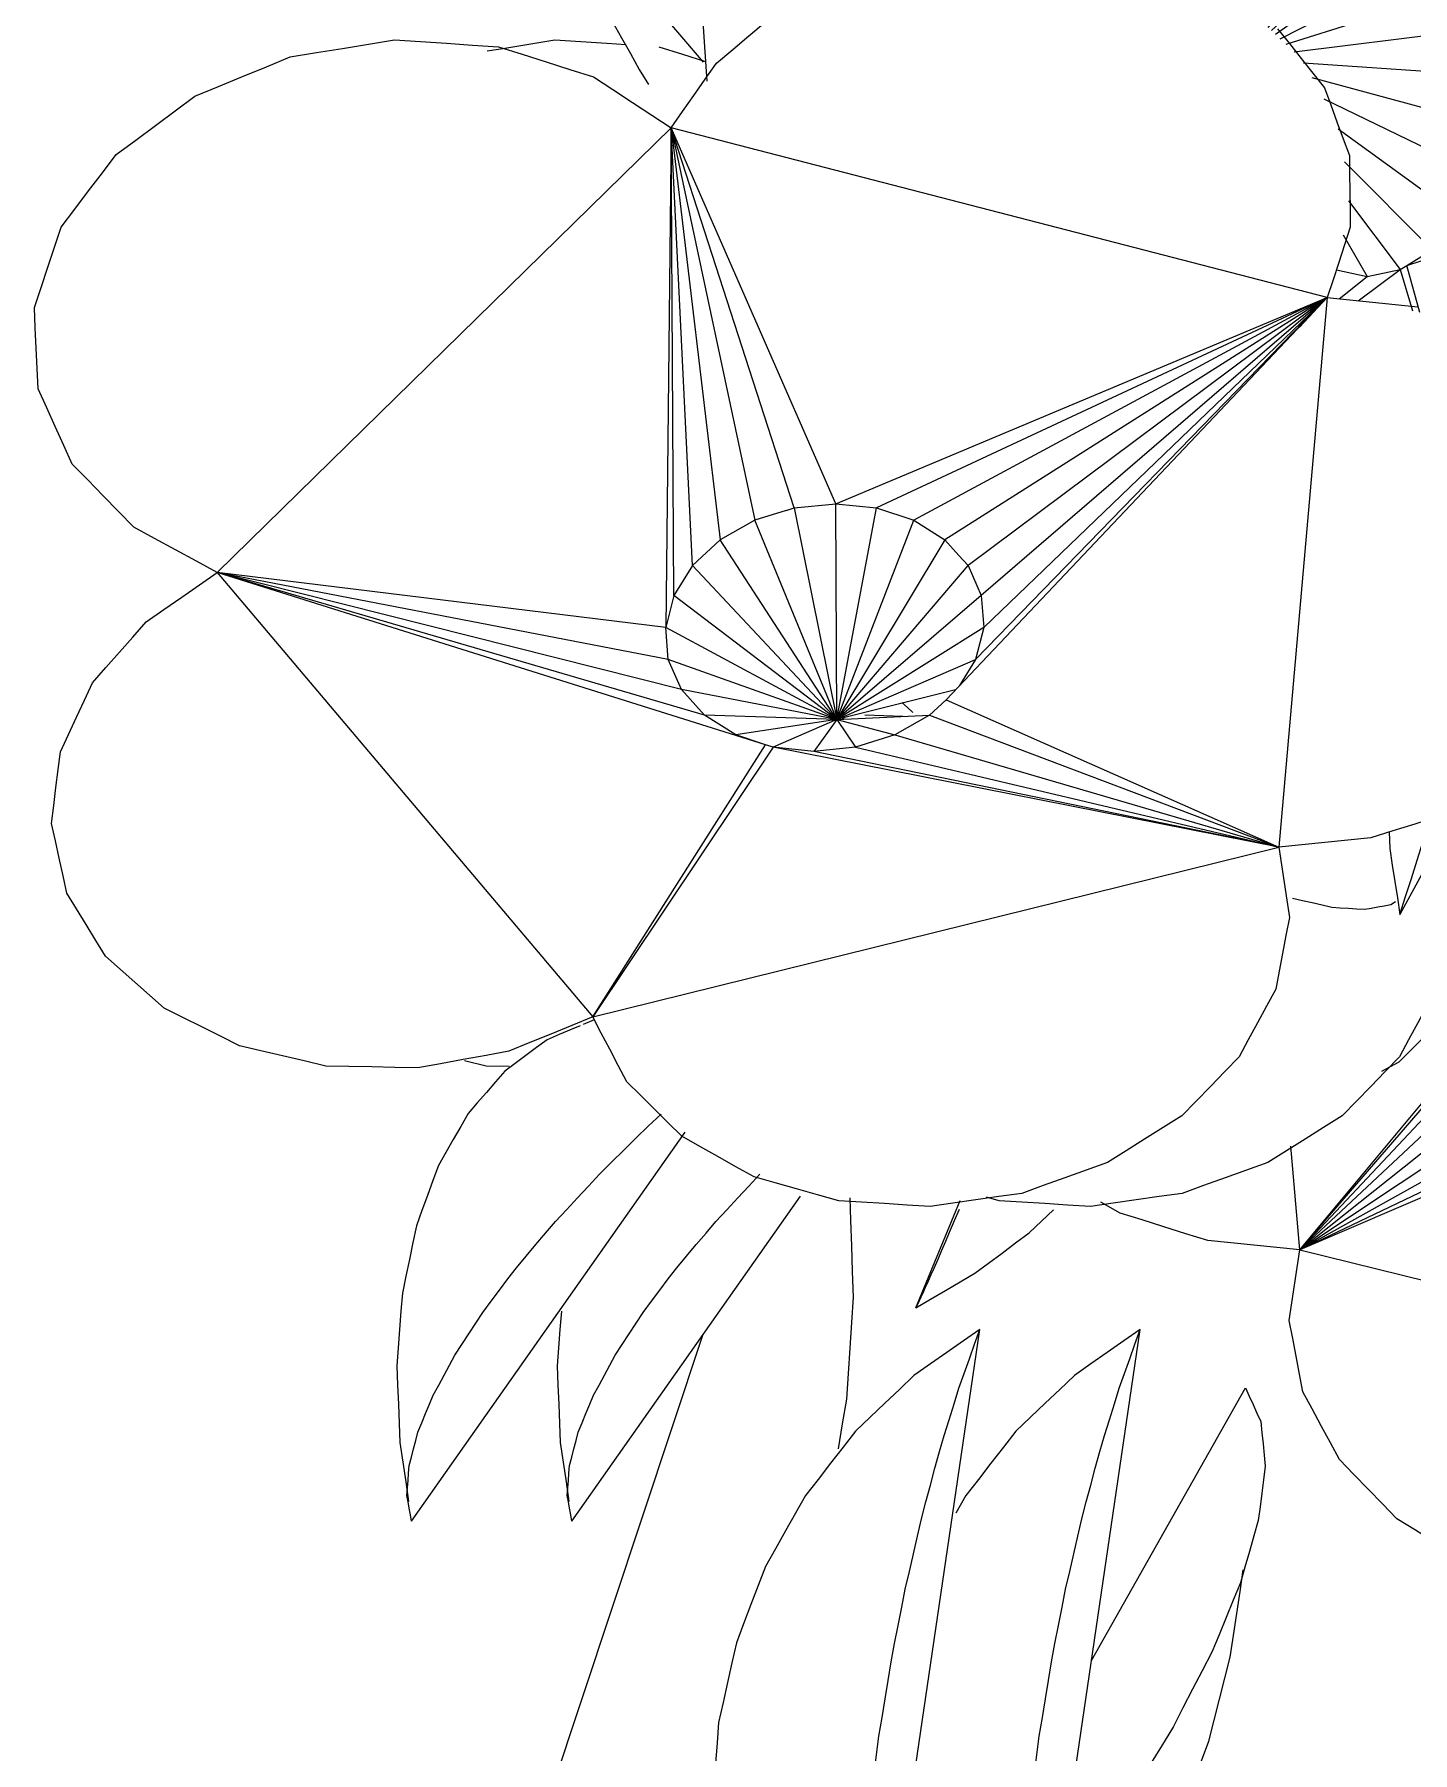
# Model space of a CAD drawing. Header units: metres. Extents: x 10.2 to 20.8, y -0.2 to 6.6.
# Drawn here: x 14.3929 to 14.4653, y 1.5007 to 1.591 of the extents above; entities that cross this region are included whole.
import ezdxf

# ---------------------------------------------------------------- set-up
doc = ezdxf.new("R2010")
doc.units = ezdxf.units.M
doc.layers.add('Importações nas famílias', color=250, linetype='Continuous', lineweight=5)
doc.layers.add('Vegetação', color=7, linetype='Continuous', lineweight=5)

# ---------------------------------------------------------------- blocks, each defined once
blk = doc.blocks.new('Planta_pergolado_12200 - plantas pergolado_skp_Component_12-V2729-Corte 3')
at = {"layer": 'Importações nas famílias'}
blk.add_line((14.85772, 0.529997), (14.864207, 0.574067), dxfattribs=at)
at = {"layer": 'Importações nas famílias', "flags": 128}
for points in [[(14.864207, 0.574067), (14.863343, 0.573461), (14.862478, 0.572856), (14.861614, 0.57225), (14.86075, 0.571645)], [(14.863111, 0.570979), (14.863385, 0.571751), (14.863659, 0.572523), (14.863933, 0.573295), (14.864207, 0.574067)], [(14.86075, 0.571645), (14.859981, 0.570912), (14.859213, 0.570179), (14.858444, 0.569446), (14.857676, 0.568713)], [(14.862086, 0.56765), (14.862342, 0.568482), (14.862598, 0.569314), (14.862854, 0.570147), (14.863111, 0.570979)], [(14.857676, 0.568713), (14.857021, 0.56787), (14.856366, 0.567027), (14.855712, 0.566184), (14.855057, 0.565341)], [(14.861143, 0.564117), (14.861379, 0.565), (14.861614, 0.565883), (14.86185, 0.566767), (14.862086, 0.56765)], [(14.855057, 0.565341), (14.854531, 0.564407), (14.854006, 0.563474), (14.85348, 0.56254), (14.852955, 0.561606)], [(14.860294, 0.560419), (14.860506, 0.561343), (14.860719, 0.562268), (14.860931, 0.563192), (14.861143, 0.564117)], [(14.852955, 0.561606), (14.85257, 0.560604), (14.852186, 0.559602), (14.851802, 0.5586), (14.851418, 0.557598)], [(14.859547, 0.556597), (14.859734, 0.557552), (14.85992, 0.558508), (14.860107, 0.559463), (14.860294, 0.560419)], [(14.851418, 0.557598), (14.851184, 0.55655), (14.850951, 0.555503), (14.850717, 0.554456), (14.850483, 0.553409)], [(14.858911, 0.552694), (14.85907, 0.55367), (14.859229, 0.554645), (14.859388, 0.555621), (14.859547, 0.556597)], [(14.850483, 0.553409), (14.850406, 0.552341), (14.850328, 0.551273), (14.85025, 0.550205), (14.850173, 0.549138)], [(14.858392, 0.548753), (14.858522, 0.549738), (14.858651, 0.550723), (14.858781, 0.551709), (14.858911, 0.552694)], [(14.850173, 0.549138), (14.850253, 0.548075), (14.850333, 0.547011), (14.850413, 0.545948), (14.850493, 0.544885)], [(14.857997, 0.544817), (14.858096, 0.545801), (14.858195, 0.546785), (14.858293, 0.547769), (14.858392, 0.548753)], [(14.850493, 0.544885), (14.850729, 0.543851), (14.850965, 0.542818), (14.851201, 0.541784), (14.851437, 0.54075)], [(14.85773, 0.540931), (14.857797, 0.541903), (14.857864, 0.542874), (14.857931, 0.543846), (14.857997, 0.544817)], [(14.857595, 0.537138), (14.857629, 0.538087), (14.857663, 0.539035), (14.857696, 0.539983), (14.85773, 0.540931)], [(14.851437, 0.54075), (14.851824, 0.53977), (14.85221, 0.53879), (14.852596, 0.537811), (14.852983, 0.536831)], [(14.852983, 0.536831), (14.853511, 0.535928), (14.854038, 0.535024), (14.854566, 0.534121), (14.855094, 0.533218)], [(14.857591, 0.53348), (14.857592, 0.534395), (14.857593, 0.535309), (14.857594, 0.536224), (14.857595, 0.537138)], [(14.855094, 0.533218), (14.85575, 0.532413), (14.856407, 0.531608), (14.857063, 0.530802), (14.85772, 0.529997)], [(14.85772, 0.529997), (14.857688, 0.530868), (14.857656, 0.531739), (14.857623, 0.532609), (14.857591, 0.53348)]]:
    blk.add_lwpolyline(points, dxfattribs=at)
blk = doc.blocks.new('Planta_pergolado_12200 - plantas pergolado_skp_Component_12-V2719-Corte 3')
at = {"layer": 'Importações nas famílias', "flags": 128}
blk.add_lwpolyline([(14.757602, 0.77096), (14.757886, 0.770698), (14.758171, 0.770435)], dxfattribs=at)
blk = doc.blocks.new('Planta_pergolado_12200 - plantas pergolado_skp_Component_12-V3266-Corte 3')
at = {"layer": 'Importações nas famílias'}
for p, q in [((14.483853, 1.580177), (14.477098, 1.567727)), ((14.483853, 1.580177), (14.483824, 1.580161)), ((14.474397, 1.573819), (14.473749, 1.573154)), ((14.475618, 1.570263), (14.476008, 1.570947)), ((14.467742, 1.550485), (14.464612, 1.544717)), ((14.465823, 1.548511), (14.466175, 1.549494)), ((14.464053, 1.549054), (14.464082, 1.548181))]:
    blk.add_line(p, q, dxfattribs=at)
at = {"layer": 'Importações nas famílias', "flags": 128}
for points in [[(14.4826, 1.579431), (14.482913, 1.579618), (14.483227, 1.579804), (14.48354, 1.57999), (14.483853, 1.580177)], [(14.483003, 1.579721), (14.482153, 1.579265), (14.481303, 1.578809), (14.480454, 1.578354)], [(14.481153, 1.578098), (14.481515, 1.578431), (14.481876, 1.578765), (14.482238, 1.579098), (14.4826, 1.579431)], [(14.480454, 1.578354), (14.479663, 1.577822), (14.478872, 1.57729), (14.478081, 1.576758), (14.47729, 1.576227)], [(14.479546, 1.576208), (14.479948, 1.57668), (14.48035, 1.577153), (14.480751, 1.577625), (14.481153, 1.578098)], [(14.47729, 1.576227), (14.476566, 1.575625), (14.475843, 1.575023), (14.47512, 1.574421), (14.474397, 1.573819)], [(14.477818, 1.573805), (14.47825, 1.574406), (14.478682, 1.575007), (14.479114, 1.575607), (14.479546, 1.576208)], [(14.476008, 1.570947), (14.47646, 1.571662), (14.476913, 1.572376), (14.477365, 1.573091), (14.477818, 1.573805)], [(14.464612, 1.544717), (14.464915, 1.545665), (14.465218, 1.546614), (14.46552, 1.547563), (14.465823, 1.548511)], [(14.464082, 1.548181), (14.464214, 1.547315), (14.464347, 1.546449), (14.46448, 1.545583), (14.464612, 1.544717)]]:
    blk.add_lwpolyline(points, dxfattribs=at)
blk = doc.blocks.new('Planta_pergolado_12200 - plantas pergolado_skp_Component_12-V3267-Corte 3')
at = {"layer": 'Importações nas famílias'}
for p, q in [((14.422292, 1.539181), (14.4217, 1.538931)), ((14.425117, 1.533588), (14.425807, 1.534218)), ((14.412688, 1.512843), (14.427071, 1.533278))]:
    blk.add_line(p, q, dxfattribs=at)
at = {"layer": 'Importações nas famílias', "flags": 128}
for points in [[(14.421544, 1.538865), (14.421074, 1.538666), (14.420448, 1.538402), (14.419823, 1.538137)], [(14.419823, 1.538137), (14.419263, 1.537723), (14.418703, 1.537308), (14.418143, 1.536894), (14.417584, 1.53648)], [(14.417584, 1.53648), (14.417103, 1.535925), (14.416623, 1.535371), (14.416143, 1.534816), (14.415662, 1.534262)], [(14.415662, 1.534262), (14.415273, 1.53358), (14.414883, 1.532899), (14.414493, 1.532217), (14.414104, 1.531535)], [(14.422565, 1.53107), (14.423203, 1.5317), (14.423841, 1.532329), (14.424479, 1.532958), (14.425117, 1.533588)], [(14.414104, 1.531535), (14.413814, 1.530743), (14.413524, 1.52995), (14.413234, 1.529157), (14.412944, 1.528365)], [(14.42025, 1.528582), (14.420829, 1.529204), (14.421408, 1.529826), (14.421986, 1.530448), (14.422565, 1.53107)], [(14.418198, 1.526151), (14.418711, 1.526759), (14.419224, 1.527367), (14.419737, 1.527974), (14.42025, 1.528582)], [(14.412944, 1.528365), (14.41276, 1.527479), (14.412577, 1.526594), (14.412394, 1.525709), (14.41221, 1.524824)], [(14.416432, 1.523804), (14.416874, 1.524391), (14.417315, 1.524977), (14.417757, 1.525564), (14.418198, 1.526151)], [(14.41221, 1.524824), (14.412138, 1.523867), (14.412065, 1.52291), (14.411993, 1.521953), (14.41192, 1.520996)], [(14.414971, 1.521567), (14.415337, 1.522126), (14.415702, 1.522685), (14.416067, 1.523244), (14.416432, 1.523804)], [(14.413832, 1.519464), (14.414117, 1.51999), (14.414402, 1.520515), (14.414687, 1.521041), (14.414971, 1.521567)], [(14.41192, 1.520996), (14.41196, 1.51999), (14.412001, 1.518984), (14.412041, 1.517977), (14.412081, 1.516971)], [(14.413027, 1.51752), (14.413228, 1.518006), (14.41343, 1.518492), (14.413631, 1.518978), (14.413832, 1.519464)], [(14.412081, 1.516971), (14.412232, 1.515939), (14.412384, 1.514907), (14.412536, 1.513875)], [(14.412565, 1.515756), (14.412681, 1.516197), (14.412796, 1.516638), (14.412912, 1.517079), (14.413027, 1.51752)], [(14.412452, 1.514191), (14.41248, 1.514582), (14.412508, 1.514974), (14.412537, 1.515365), (14.412565, 1.515756)], [(14.412688, 1.512843), (14.412629, 1.51318), (14.41257, 1.513517), (14.412511, 1.513854), (14.412452, 1.514191)]]:
    blk.add_lwpolyline(points, dxfattribs=at)
blk = doc.blocks.new('Planta_pergolado_12200 - plantas pergolado_skp_Component_17-V3268-Corte 3')
at = {"layer": 'Importações nas famílias'}
for p, q in [((14.402486, 1.562692), (14.426334, 1.586052)), ((14.426334, 1.586052), (14.426043, 1.559791)), ((14.42745, 1.563046), (14.426334, 1.586052)), ((14.426334, 1.586052), (14.428897, 1.564394)), ((14.426334, 1.586052), (14.430719, 1.565429)), ((14.426476, 1.561476), (14.426334, 1.586052)), ((14.4608, 1.577129), (14.426334, 1.586052)), ((14.434975, 1.566301), (14.426334, 1.586052)), ((14.432792, 1.566079), (14.426334, 1.586052)), ((14.434975, 1.566301), (14.4608, 1.577129)), ((14.4608, 1.577129), (14.437118, 1.566079)), ((14.4608, 1.577129), (14.439077, 1.565429)), ((14.4608, 1.577129), (14.440716, 1.564394)), ((14.4608, 1.577129), (14.440771, 1.555995)), ((14.4608, 1.577129), (14.441925, 1.563046)), ((14.4608, 1.577129), (14.442324, 1.558106)), ((14.4608, 1.577129), (14.442622, 1.561476)), ((14.4608, 1.577129), (14.442758, 1.559791)), ((14.4608, 1.577129), (14.458252, 1.548255)), ((14.4608, 1.577129), (14.459331, 1.575574)), ((14.432375, 1.565949), (14.430719, 1.565429)), ((14.432375, 1.565949), (14.432792, 1.566079)), ((14.432792, 1.566079), (14.434975, 1.566301)), ((14.432792, 1.566079), (14.43504, 1.554956)), ((14.43504, 1.554956), (14.434975, 1.566301)), ((14.434975, 1.566301), (14.437118, 1.566079)), ((14.43504, 1.554956), (14.437118, 1.566079)), ((14.437118, 1.566079), (14.439077, 1.565429)), ((14.430719, 1.565429), (14.428897, 1.564394)), ((14.43504, 1.554956), (14.430719, 1.565429)), ((14.43504, 1.554956), (14.439077, 1.565429)), ((14.439077, 1.565429), (14.440716, 1.564394)), ((14.428897, 1.564394), (14.42745, 1.563046)), ((14.43504, 1.554956), (14.428897, 1.564394)), ((14.440716, 1.564394), (14.43504, 1.554956)), ((14.440716, 1.564394), (14.441441, 1.563586)), ((14.42745, 1.563046), (14.426476, 1.561476)), ((14.43504, 1.554956), (14.42745, 1.563046)), ((14.43504, 1.554956), (14.441925, 1.563046)), ((14.441441, 1.563586), (14.441925, 1.563046)), ((14.441925, 1.563046), (14.442622, 1.561476)), ((14.426043, 1.559791), (14.402486, 1.562692)), ((14.402486, 1.562692), (14.422212, 1.539332)), ((14.426179, 1.558106), (14.402486, 1.562692)), ((14.426875, 1.556536), (14.402486, 1.562692)), ((14.428085, 1.555187), (14.402486, 1.562692)), ((14.431289, 1.553633), (14.402486, 1.562692)), ((14.426476, 1.561476), (14.426043, 1.559791)), ((14.43504, 1.554956), (14.426476, 1.561476)), ((14.442622, 1.561476), (14.43504, 1.554956)), ((14.442622, 1.561476), (14.442758, 1.559791)), ((14.43504, 1.554956), (14.426043, 1.559791)), ((14.426179, 1.558106), (14.426043, 1.559791)), ((14.442758, 1.559791), (14.43504, 1.554956)), ((14.442758, 1.559791), (14.442324, 1.558106)), ((14.43504, 1.554956), (14.426179, 1.558106)), ((14.426875, 1.556536), (14.426179, 1.558106)), ((14.43504, 1.554956), (14.442324, 1.558106)), ((14.442324, 1.558106), (14.441479, 1.556742)), ((14.43504, 1.554956), (14.426875, 1.556536)), ((14.428085, 1.555187), (14.426875, 1.556536)), ((14.441262, 1.556513), (14.43504, 1.554956)), ((14.440771, 1.555995), (14.439904, 1.555187)), ((14.440771, 1.555995), (14.458252, 1.548255)), ((14.43504, 1.554956), (14.428085, 1.555187)), ((14.429724, 1.554153), (14.428085, 1.555187)), ((14.43504, 1.554956), (14.429724, 1.554153)), ((14.43504, 1.554956), (14.431682, 1.553502)), ((14.43504, 1.554956), (14.433826, 1.55328)), ((14.43504, 1.554956), (14.439904, 1.555187)), ((14.43504, 1.554956), (14.436009, 1.553502)), ((14.43504, 1.554956), (14.438082, 1.554153)), ((14.439904, 1.555187), (14.438082, 1.554153)), ((14.439904, 1.555187), (14.458252, 1.548255)), ((14.431289, 1.553633), (14.429724, 1.554153)), ((14.438082, 1.554153), (14.436009, 1.553502)), ((14.438082, 1.554153), (14.458252, 1.548255)), ((14.422212, 1.539332), (14.431289, 1.553633)), ((14.431682, 1.553502), (14.422212, 1.539332)), ((14.431682, 1.553502), (14.431289, 1.553633)), ((14.433826, 1.55328), (14.431682, 1.553502)), ((14.458252, 1.548255), (14.431682, 1.553502)), ((14.436009, 1.553502), (14.433826, 1.55328)), ((14.458252, 1.548255), (14.433826, 1.55328)), ((14.436009, 1.553502), (14.458252, 1.548255)), ((14.422212, 1.539332), (14.458252, 1.548255))]:
    blk.add_line(p, q, dxfattribs=at)
at = {"layer": 'Importações nas famílias', "flags": 128}
for points in [[(14.428717, 1.589453), (14.429566, 1.59017), (14.430415, 1.590886), (14.431264, 1.591603), (14.432112, 1.592319)], [(14.458192, 1.591251), (14.458809, 1.590474), (14.459425, 1.589698), (14.460042, 1.588921), (14.460659, 1.588145)], [(14.406322, 1.589779), (14.407691, 1.590002), (14.40906, 1.590225), (14.410428, 1.590448), (14.411797, 1.590671)], [(14.411797, 1.590671), (14.413163, 1.59058), (14.41453, 1.59049), (14.415896, 1.590399), (14.417262, 1.590309)], [(14.417262, 1.590309), (14.418509, 1.589913), (14.419756, 1.589516), (14.421003, 1.58912), (14.42225, 1.588724)], [(14.401305, 1.58771), (14.402559, 1.588227), (14.403814, 1.588744), (14.405068, 1.589262), (14.406322, 1.589779)], [(14.426334, 1.586052), (14.42693, 1.586902), (14.427526, 1.587753), (14.428122, 1.588603), (14.428717, 1.589453)], [(14.42225, 1.588724), (14.423271, 1.588056), (14.424292, 1.587388), (14.425313, 1.58672), (14.426334, 1.586052)], [(14.460659, 1.588145), (14.460984, 1.587257), (14.461309, 1.586368), (14.461635, 1.58548), (14.46196, 1.584592)], [(14.397174, 1.58464), (14.398207, 1.585407), (14.399239, 1.586175), (14.400272, 1.586942), (14.401305, 1.58771)], [(14.394283, 1.580831), (14.395006, 1.581783), (14.395728, 1.582735), (14.396451, 1.583687), (14.397174, 1.58464)], [(14.46196, 1.584592), (14.461972, 1.583653), (14.461984, 1.582713), (14.461996, 1.581774), (14.462008, 1.580835)], [(14.392878, 1.57661), (14.393229, 1.577665), (14.39358, 1.578721), (14.393931, 1.579776), (14.394283, 1.580831)], [(14.462008, 1.580835), (14.461706, 1.579908), (14.461404, 1.578982), (14.461102, 1.578056), (14.4608, 1.577129)], [(14.39308, 1.572336), (14.393029, 1.573405), (14.392979, 1.574473), (14.392928, 1.575542), (14.392878, 1.57661)], [(14.4608, 1.577129), (14.461988, 1.577006), (14.463176, 1.576883), (14.464365, 1.57676), (14.465553, 1.576637)], [(14.394871, 1.568376), (14.394423, 1.569366), (14.393975, 1.570356), (14.393527, 1.571346), (14.39308, 1.572336)], [(14.398098, 1.565067), (14.397291, 1.565894), (14.396484, 1.566721), (14.395678, 1.567549), (14.394871, 1.568376)], [(14.402486, 1.562692), (14.401389, 1.563286), (14.400292, 1.563879), (14.399195, 1.564473), (14.398098, 1.565067)], [(14.398748, 1.560098), (14.399682, 1.560746), (14.400617, 1.561395), (14.401551, 1.562043), (14.402486, 1.562692)], [(14.395936, 1.556884), (14.396639, 1.557687), (14.397342, 1.558491), (14.398045, 1.559294), (14.398748, 1.560098)], [(14.394243, 1.55327), (14.394666, 1.554174), (14.39509, 1.555077), (14.395513, 1.555981), (14.395936, 1.556884)], [(14.393784, 1.549503), (14.393899, 1.550445), (14.394014, 1.551387), (14.394128, 1.552328), (14.394243, 1.55327)], [(14.467689, 1.550189), (14.46654, 1.549828), (14.465391, 1.549468), (14.464242, 1.549107), (14.463092, 1.548747)], [(14.39459, 1.545838), (14.394389, 1.546754), (14.394187, 1.54767), (14.393986, 1.548587), (14.393784, 1.549503)], [(14.463092, 1.548747), (14.461882, 1.548624), (14.460672, 1.548501), (14.459462, 1.548378), (14.458252, 1.548255)], [(14.458252, 1.548255), (14.458391, 1.547328), (14.458529, 1.546402), (14.458668, 1.545475), (14.458807, 1.544549)], [(14.396607, 1.542526), (14.396103, 1.543354), (14.395598, 1.544182), (14.395094, 1.54501), (14.39459, 1.545838)], [(14.458807, 1.544549), (14.458629, 1.54361), (14.458451, 1.54267), (14.458273, 1.541731), (14.458096, 1.540792)], [(14.399696, 1.539792), (14.398924, 1.540476), (14.398151, 1.541159), (14.397379, 1.541842), (14.396607, 1.542526)], [(14.458096, 1.540792), (14.457614, 1.539903), (14.457131, 1.539015), (14.456649, 1.538127), (14.456167, 1.537239)], [(14.403647, 1.537823), (14.402659, 1.538315), (14.401672, 1.538807), (14.400684, 1.5393), (14.399696, 1.539792)], [(14.422212, 1.539332), (14.42111, 1.538882), (14.420007, 1.538433), (14.418904, 1.537983), (14.417802, 1.537534)], [(14.423995, 1.53593), (14.423549, 1.536781), (14.423104, 1.537631), (14.422658, 1.538481), (14.422212, 1.539332)], [(14.408192, 1.536752), (14.407056, 1.53702), (14.40592, 1.537288), (14.404783, 1.537555), (14.403647, 1.537823)], [(14.41302, 1.536654), (14.411813, 1.536678), (14.410606, 1.536703), (14.409399, 1.536728), (14.408192, 1.536752)], [(14.417802, 1.537534), (14.416606, 1.537314), (14.415411, 1.537094), (14.414215, 1.536874), (14.41302, 1.536654)], [(14.456167, 1.537239), (14.455414, 1.536462), (14.45466, 1.535686), (14.453906, 1.534909), (14.453153, 1.534133)], [(14.426884, 1.533064), (14.426162, 1.533781), (14.42544, 1.534497), (14.424717, 1.535214), (14.423995, 1.53593)], [(14.453153, 1.534133), (14.452179, 1.533521), (14.451205, 1.532909), (14.450232, 1.532297), (14.449258, 1.531685)], [(14.430683, 1.53093), (14.429734, 1.531463), (14.428784, 1.531997), (14.427834, 1.532531), (14.426884, 1.533064)], [(14.449258, 1.531685), (14.44813, 1.53128), (14.447003, 1.530874), (14.445875, 1.530468), (14.444748, 1.530063)], [(14.435133, 1.529672), (14.43402, 1.529986), (14.432908, 1.530301), (14.431796, 1.530615), (14.430683, 1.53093)], [(14.43993, 1.529376), (14.438731, 1.52945), (14.437531, 1.529524), (14.436332, 1.529598), (14.435133, 1.529672)], [(14.444748, 1.530063), (14.443543, 1.529891), (14.442339, 1.529719), (14.441135, 1.529548), (14.43993, 1.529376)]]:
    blk.add_lwpolyline(points, dxfattribs=at)
blk = doc.blocks.new('Planta_pergolado_12200 - plantas pergolado_skp_Component_16-V3269-Corte 3')
for name, p in [('Planta_pergolado_12200 - plantas pergolado_skp_Component_17-V3268-Corte 3', (0, 0)), ('Planta_pergolado_12200 - plantas pergolado_skp_Component_12-V3266-Corte 3', (0, 0)), ('Planta_pergolado_12200 - plantas pergolado_skp_Component_12-V2719-Corte 3', (-0.319145, 0.7849)), ('Planta_pergolado_12200 - plantas pergolado_skp_Component_12-V3267-Corte 3', (0, 0)), ('Planta_pergolado_12200 - plantas pergolado_skp_Component_12-V2729-Corte 3', (-0.421663, 0.948851))]:
    blk.add_blockref(name, p)
blk = doc.blocks.new('Planta_pergolado_12200 - plantas pergolado_skp_Component_12-V2766-Corte 3')
at = {"layer": 'Importações nas famílias'}
for p, q in [((14.809882, 0.983436), (14.816369, 1.027506)), ((14.807219, 1.01878), (14.806693, 1.017846)), ((14.803363, 0.995223), (14.803599, 0.994189))]:
    blk.add_line(p, q, dxfattribs=at)
at = {"layer": 'Importações nas famílias', "flags": 128}
for points in [[(14.816369, 1.027506), (14.815504, 1.0269), (14.81464, 1.026295), (14.813776, 1.025689), (14.812912, 1.025084)], [(14.815272, 1.024418), (14.815546, 1.02519), (14.81582, 1.025962), (14.816095, 1.026734), (14.816369, 1.027506)], [(14.812912, 1.025084), (14.812143, 1.024351), (14.811375, 1.023618), (14.810606, 1.022885), (14.809837, 1.022152)], [(14.814247, 1.021089), (14.814504, 1.021921), (14.81476, 1.022753), (14.815016, 1.023585), (14.815272, 1.024418)], [(14.809837, 1.022152), (14.809183, 1.021309), (14.808528, 1.020466), (14.807873, 1.019623), (14.807219, 1.01878)], [(14.813305, 1.017556), (14.813541, 1.018439), (14.813776, 1.019322), (14.814012, 1.020206), (14.814247, 1.021089)], [(14.812455, 1.013858), (14.812668, 1.014782), (14.81288, 1.015707), (14.813093, 1.016631), (14.813305, 1.017556)], [(14.811708, 1.010036), (14.811895, 1.010991), (14.812082, 1.011947), (14.812269, 1.012902), (14.812455, 1.013858)], [(14.811072, 1.006133), (14.811231, 1.007108), (14.81139, 1.008084), (14.811549, 1.00906), (14.811708, 1.010036)], [(14.810554, 1.002192), (14.810683, 1.003177), (14.810813, 1.004162), (14.810943, 1.005147), (14.811072, 1.006133)], [(14.810159, 0.998256), (14.810258, 0.99924), (14.810356, 1.000224), (14.810455, 1.001208), (14.810554, 1.002192)], [(14.809892, 0.99437), (14.809959, 0.995342), (14.810026, 0.996313), (14.810092, 0.997285), (14.810159, 0.998256)], [(14.803599, 0.994189), (14.803985, 0.993209), (14.804372, 0.992229), (14.804758, 0.991249), (14.805144, 0.99027)], [(14.809756, 0.990577), (14.80979, 0.991525), (14.809824, 0.992474), (14.809858, 0.993422), (14.809892, 0.99437)], [(14.809753, 0.986919), (14.809754, 0.987833), (14.809754, 0.988748), (14.809755, 0.989663), (14.809756, 0.990577)], [(14.805144, 0.99027), (14.805672, 0.989366), (14.8062, 0.988463), (14.806728, 0.98756), (14.807255, 0.986657)], [(14.809882, 0.983436), (14.809849, 0.984307), (14.809817, 0.985177), (14.809785, 0.986048), (14.809753, 0.986919)], [(14.807255, 0.986657), (14.807912, 0.985852), (14.808568, 0.985046), (14.809225, 0.984241), (14.809882, 0.983436)]]:
    blk.add_lwpolyline(points, dxfattribs=at)
blk = doc.blocks.new('Planta_pergolado_12200 - plantas pergolado_skp_Component_12-V3281-Corte 3')
at = {"layer": 'Importações nas famílias'}
blk.add_line((14.421111, 1.512843), (14.433122, 1.529908), dxfattribs=at)
at = {"layer": 'Importações nas famílias', "flags": 128}
for points in [[(14.428674, 1.528582), (14.429252, 1.529204), (14.429831, 1.529826), (14.43041, 1.530448), (14.430988, 1.53107)], [(14.426622, 1.526151), (14.427135, 1.526759), (14.427648, 1.527367), (14.428161, 1.527974), (14.428674, 1.528582)], [(14.424856, 1.523804), (14.425297, 1.524391), (14.425739, 1.524977), (14.42618, 1.525564), (14.426622, 1.526151)], [(14.420561, 1.523867), (14.420489, 1.52291), (14.420416, 1.521953), (14.420344, 1.520996)], [(14.423395, 1.521567), (14.42376, 1.522126), (14.424125, 1.522685), (14.424491, 1.523244), (14.424856, 1.523804)], [(14.422256, 1.519464), (14.422541, 1.51999), (14.422825, 1.520515), (14.42311, 1.521041), (14.423395, 1.521567)], [(14.420344, 1.520996), (14.420384, 1.51999), (14.420424, 1.518984), (14.420464, 1.517977), (14.420504, 1.516971)], [(14.421451, 1.51752), (14.421652, 1.518006), (14.421853, 1.518492), (14.422054, 1.518978), (14.422256, 1.519464)], [(14.420504, 1.516971), (14.420656, 1.515939), (14.420808, 1.514907), (14.420959, 1.513875)], [(14.420989, 1.515756), (14.421104, 1.516197), (14.42122, 1.516638), (14.421335, 1.517079), (14.421451, 1.51752)], [(14.420875, 1.514191), (14.420904, 1.514582), (14.420932, 1.514974), (14.42096, 1.515365), (14.420989, 1.515756)], [(14.421111, 1.512843), (14.421052, 1.51318), (14.420993, 1.513517), (14.420934, 1.513854), (14.420875, 1.514191)]]:
    blk.add_lwpolyline(points, dxfattribs=at)
blk = doc.blocks.new('Planta_pergolado_12200 - plantas pergolado_skp_Component_17-V3282-Corte 3')
at = {"layer": 'Importações nas famílias'}
for p, q in [((14.435445, 1.554975), (14.434844, 1.555164)), ((14.438506, 1.555121), (14.436508, 1.555187)), ((14.473814, 1.549468), (14.472665, 1.549107)), ((14.416615, 1.536752), (14.415479, 1.53702)), ((14.417822, 1.536728), (14.416615, 1.536752)), ((14.443556, 1.529672), (14.442898, 1.529858))]:
    blk.add_line(p, q, dxfattribs=at)
at = {"layer": 'Importações nas famílias', "flags": 128}
for points in [[(14.416666, 1.590092), (14.417483, 1.590225), (14.418852, 1.590448), (14.420221, 1.590671)], [(14.420221, 1.590671), (14.421587, 1.59058), (14.422953, 1.59049), (14.423959, 1.590423)], [(14.425686, 1.590309), (14.426933, 1.589913), (14.428142, 1.589528)], [(14.470306, 1.548624), (14.469096, 1.548501), (14.467886, 1.548378), (14.466676, 1.548255)], [(14.466676, 1.548255), (14.466814, 1.547328), (14.466953, 1.546402), (14.467092, 1.545475), (14.46723, 1.544549)], [(14.46723, 1.544549), (14.467052, 1.54361), (14.466875, 1.54267), (14.466697, 1.541731), (14.466519, 1.540792)], [(14.466519, 1.540792), (14.466037, 1.539903), (14.465555, 1.539015), (14.465073, 1.538127), (14.464591, 1.537239)], [(14.464591, 1.537239), (14.463837, 1.536462), (14.463084, 1.535686), (14.46233, 1.534909), (14.461576, 1.534133)], [(14.461576, 1.534133), (14.460603, 1.533521), (14.459629, 1.532909), (14.458655, 1.532297), (14.457681, 1.531685)], [(14.457681, 1.531685), (14.456554, 1.53128), (14.455426, 1.530874), (14.454299, 1.530468), (14.453171, 1.530063)], [(14.448354, 1.529376), (14.447154, 1.52945), (14.445955, 1.529524), (14.444756, 1.529598), (14.443556, 1.529672)], [(14.453171, 1.530063), (14.451967, 1.529891), (14.450762, 1.529719), (14.449558, 1.529548), (14.448354, 1.529376)]]:
    blk.add_lwpolyline(points, dxfattribs=at)
blk = doc.blocks.new('Planta_pergolado_12200 - plantas pergolado_skp_Component_16-V3283-Corte 3')
for name, p in [('Planta_pergolado_12200 - plantas pergolado_skp_Component_17-V3282-Corte 3', (0, 0)), ('Planta_pergolado_12200 - plantas pergolado_skp_Component_12-V3281-Corte 3', (0, 0)), ('Planta_pergolado_12200 - plantas pergolado_skp_Component_12-V2766-Corte 3', (-0.365401, 0.495412))]:
    blk.add_blockref(name, p)
blk = doc.blocks.new('Planta_pergolado_12200 - plantas pergolado_skp_-V3313-Corte 3')
for name in ['Planta_pergolado_12200 - plantas pergolado_skp_Component_16-V3269-Corte 3', 'Planta_pergolado_12200 - plantas pergolado_skp_Component_16-V3283-Corte 3']:
    blk.add_blockref(name, (0, 0))
blk = doc.blocks.new('Planta_pergolado_12200 - plantas pergolado_skp_-V3437-Corte 3')
blk.add_blockref('Planta_pergolado_12200 - plantas pergolado_skp_-V3313-Corte 3', (0, 0))
blk = doc.blocks.new('Planta_pergolado_12200 - plantas pergolado_skp_Component_12-V3579-Corte 3')
at = {"layer": 'Importações nas famílias'}
for p, q in [((14.419439, 1.599558), (14.428006, 1.589508)), ((14.428684, 1.597275), (14.42773, 1.59767)), ((14.435021, 1.594133), (14.434152, 1.594622)), ((14.424654, 1.589115), (14.425145, 1.588333))]:
    blk.add_line(p, q, dxfattribs=at)
at = {"layer": 'Importações nas famílias', "flags": 128}
for points in [[(14.423663, 1.598835), (14.422607, 1.599016), (14.421551, 1.599197), (14.420495, 1.599378), (14.419439, 1.599558)], [(14.419439, 1.599558), (14.41984, 1.598654), (14.420241, 1.597749), (14.420643, 1.596845), (14.421044, 1.59594)], [(14.42773, 1.59767), (14.426713, 1.597961), (14.425697, 1.598252), (14.42468, 1.598544), (14.423663, 1.598835)], [(14.421044, 1.59594), (14.42148, 1.595067), (14.421916, 1.594193), (14.422352, 1.59332), (14.422789, 1.592446)], [(14.422789, 1.592446), (14.423255, 1.591613), (14.423721, 1.590781), (14.424188, 1.589948), (14.424654, 1.589115)]]:
    blk.add_lwpolyline(points, dxfattribs=at)
blk = doc.blocks.new('Planta_pergolado_12200 - plantas pergolado_skp_Component_12-V3580-Corte 3')
at = {"layer": 'Importações nas famílias'}
blk.add_line((14.439176, 1.524043), (14.441517, 1.529686), dxfattribs=at)
at = {"layer": 'Importações nas famílias', "flags": 128}
for points in [[(14.441454, 1.529213), (14.441199, 1.528612), (14.440943, 1.528012)], [(14.445139, 1.527993), (14.445777, 1.528595), (14.446415, 1.529196)], [(14.440943, 1.528012), (14.440739, 1.527539), (14.440535, 1.527067), (14.440331, 1.526594), (14.440127, 1.526121)], [(14.442291, 1.525866), (14.443003, 1.526397), (14.443715, 1.526929), (14.444427, 1.527461), (14.445139, 1.527993)], [(14.439176, 1.524043), (14.439955, 1.524498), (14.440734, 1.524954), (14.441512, 1.52541), (14.442291, 1.525866)], [(14.440127, 1.526121), (14.439979, 1.525788), (14.43983, 1.525455), (14.439682, 1.525121), (14.439533, 1.524788)], [(14.439533, 1.524788), (14.439444, 1.524602), (14.439355, 1.524415), (14.439266, 1.524229), (14.439176, 1.524043)]]:
    blk.add_lwpolyline(points, dxfattribs=at)
blk = doc.blocks.new('Planta_pergolado_12200 - plantas pergolado_skp_Component_17-V3582-Corte 3')
at = {"layer": 'Importações nas famílias'}
for p, q in [((14.459358, 1.52709), (14.476541, 1.547749)), ((14.459358, 1.52709), (14.475755, 1.546114)), ((14.459358, 1.52709), (14.475619, 1.544429)), ((14.459358, 1.52709), (14.476053, 1.542744)), ((14.459358, 1.52709), (14.477026, 1.541173)), ((14.459358, 1.52709), (14.477152, 1.538945)), ((14.459358, 1.52709), (14.476068, 1.536428)), ((14.459358, 1.52709), (14.458877, 1.532545)), ((14.459358, 1.52709), (14.46866, 1.531557)), ((14.468453, 1.530999), (14.459358, 1.52709)), ((14.449921, 1.529025), (14.448911, 1.529598)), ((14.459358, 1.52709), (14.466093, 1.525423))]:
    blk.add_line(p, q, dxfattribs=at)
at = {"layer": 'Importações nas famílias', "flags": 128}
for points in [[(14.454518, 1.527582), (14.453369, 1.527943), (14.452219, 1.528303), (14.45107, 1.528664), (14.449921, 1.529025)], [(14.459358, 1.52709), (14.458148, 1.527213), (14.456938, 1.527336), (14.455728, 1.527459), (14.454518, 1.527582)], [(14.458803, 1.523385), (14.458942, 1.524311), (14.459081, 1.525237), (14.45922, 1.526164), (14.459358, 1.52709)], [(14.459515, 1.519627), (14.459337, 1.520567), (14.459159, 1.521506), (14.458981, 1.522445), (14.458803, 1.523385)], [(14.461443, 1.516075), (14.460961, 1.516963), (14.460479, 1.517851), (14.459997, 1.518739), (14.459515, 1.519627)], [(14.464457, 1.512969), (14.463704, 1.513745), (14.46295, 1.514522), (14.462197, 1.515298), (14.461443, 1.516075)], [(14.468352, 1.510521), (14.467379, 1.511133), (14.466405, 1.511745), (14.465431, 1.512357), (14.464457, 1.512969)]]:
    blk.add_lwpolyline(points, dxfattribs=at)
blk = doc.blocks.new('Planta_pergolado_12200 - plantas pergolado_skp_Component_16-V3583-Corte 3')
for name in ['Planta_pergolado_12200 - plantas pergolado_skp_Component_12-V3579-Corte 3', 'Planta_pergolado_12200 - plantas pergolado_skp_Component_17-V3582-Corte 3', 'Planta_pergolado_12200 - plantas pergolado_skp_Component_12-V3580-Corte 3']:
    blk.add_blockref(name, (0, 0))
blk = doc.blocks.new('Planta_pergolado_12200 - plantas pergolado_skp_-V3663-Corte 3')
blk.add_blockref('Planta_pergolado_12200 - plantas pergolado_skp_Component_16-V3583-Corte 3', (0, 0))
blk = doc.blocks.new('Planta_pergolado_12200 - plantas pergolado_skp_Component_12-V3910-Corte 3')
at = {"layer": 'Importações nas famílias'}
blk.add_line((14.417454, 1.490864), (14.427987, 1.522612), dxfattribs=at)
at = {"layer": 'Importações nas famílias', "flags": 128}
for points in [[(14.435722, 1.529828), (14.435759, 1.528644), (14.435801, 1.5273), (14.435843, 1.525955), (14.435885, 1.52461)], [(14.435885, 1.52461), (14.435798, 1.52327), (14.43571, 1.521931), (14.435623, 1.520592), (14.435536, 1.519252)], [(14.435536, 1.519252), (14.435321, 1.51795), (14.435107, 1.516647)], [(14.428665, 1.499621), (14.428021, 1.498753), (14.427376, 1.497885), (14.426731, 1.497017)], [(14.426731, 1.497017), (14.42601, 1.496317), (14.42529, 1.495616), (14.424569, 1.494915), (14.423849, 1.494215)], [(14.423849, 1.494215), (14.42307, 1.493698), (14.42229, 1.493181), (14.421511, 1.492664), (14.420732, 1.492147)], [(14.420732, 1.492147), (14.419913, 1.491827), (14.419093, 1.491506), (14.418274, 1.491185), (14.417454, 1.490864)]]:
    blk.add_lwpolyline(points, dxfattribs=at)
blk = doc.blocks.new('Planta_pergolado_12200 - plantas pergolado_skp_Component_12-V3911-Corte 3')
at = {"layer": 'Importações nas famílias'}
for p, q in [((14.448405, 1.505513), (14.456498, 1.519853)), ((14.437009, 1.48532), (14.43874, 1.488386)), ((14.432955, 1.478136), (14.43448, 1.480838))]:
    blk.add_line(p, q, dxfattribs=at)
at = {"layer": 'Importações nas famílias', "flags": 128}
for points in [[(14.456498, 1.519853), (14.456701, 1.519407), (14.456904, 1.518961), (14.457106, 1.518515), (14.457309, 1.518069)], [(14.457309, 1.518069), (14.457366, 1.517483), (14.457423, 1.516898), (14.45748, 1.516312), (14.457537, 1.515726)], [(14.457537, 1.515726), (14.457447, 1.515015), (14.457356, 1.514304), (14.457266, 1.513593), (14.457176, 1.512881)], [(14.457176, 1.512881), (14.456941, 1.512061), (14.456705, 1.511241), (14.45647, 1.510421), (14.456235, 1.509601)], [(14.456235, 1.509601), (14.45586, 1.508691), (14.455485, 1.507781), (14.455111, 1.506871), (14.454736, 1.505961)], [(14.455691, 1.505685), (14.455865, 1.506835), (14.456039, 1.507985), (14.456214, 1.509135), (14.456388, 1.510284)], [(14.454736, 1.505961), (14.45423, 1.504982), (14.453725, 1.504004), (14.453219, 1.503026), (14.452714, 1.502047)], [(14.454576, 1.501278), (14.454855, 1.50238), (14.455134, 1.503482), (14.455412, 1.504583), (14.455691, 1.505685)], [(14.452714, 1.502047), (14.452089, 1.501024), (14.451465, 1.5), (14.450841, 1.498976), (14.450216, 1.497952)], [(14.453054, 1.497113), (14.453435, 1.498154), (14.453815, 1.499195), (14.454195, 1.500237), (14.454576, 1.501278)], [(14.450216, 1.497952), (14.449488, 1.496907), (14.448759, 1.495862), (14.448031, 1.494817), (14.447302, 1.493771)], [(14.451143, 1.493235), (14.451621, 1.494204), (14.452099, 1.495174), (14.452576, 1.496143), (14.453054, 1.497113)], [(14.449433, 1.490574), (14.450003, 1.491461), (14.450573, 1.492348), (14.451143, 1.493235)], [(14.440336, 1.485371), (14.439573, 1.484582), (14.438642, 1.483619), (14.437712, 1.482656), (14.436781, 1.481693)], [(14.436625, 1.479527), (14.437491, 1.479995), (14.438356, 1.480464), (14.439222, 1.480933), (14.440074, 1.481393)], [(14.434868, 1.479914), (14.433912, 1.479025), (14.432955, 1.478136)], [(14.432955, 1.478136), (14.433873, 1.478484), (14.43479, 1.478831), (14.435708, 1.479179)]]:
    blk.add_lwpolyline(points, dxfattribs=at)
blk = doc.blocks.new('Planta_pergolado_12200 - plantas pergolado_skp_Component_12-V3913-Corte 3')
at = {"layer": 'Importações nas famílias'}
for p, q in [((14.42566, 1.625923), (14.427592, 1.597592)), ((14.429804, 1.619952), (14.430199, 1.619069)), ((14.427666, 1.596505), (14.428213, 1.588498))]:
    blk.add_line(p, q, dxfattribs=at)
at = {"layer": 'Importações nas famílias', "flags": 128}
for points in [[(14.42566, 1.625923), (14.426217, 1.625226), (14.426774, 1.624528), (14.427331, 1.623831), (14.427888, 1.623134)], [(14.427888, 1.623134), (14.428367, 1.622338), (14.428846, 1.621543), (14.429325, 1.620747), (14.429804, 1.619952)], [(14.430596, 1.618181), (14.430992, 1.617296), (14.431387, 1.616411)], [(14.431387, 1.616411), (14.431695, 1.615446), (14.432003, 1.614481), (14.432312, 1.613516), (14.43262, 1.612551)], [(14.433446, 1.611972), (14.432901, 1.613202), (14.432356, 1.614433), (14.431811, 1.615663)], [(14.43262, 1.612551), (14.432837, 1.611518), (14.433054, 1.610484), (14.433271, 1.60945), (14.433487, 1.608416)], [(14.435139, 1.606932), (14.434716, 1.608192), (14.434292, 1.609452), (14.433869, 1.610712), (14.433446, 1.611972)], [(14.433487, 1.608416), (14.433611, 1.607325), (14.433734, 1.606233), (14.433858, 1.605142), (14.433981, 1.60405)], [(14.436305, 1.601892), (14.436014, 1.603152), (14.435722, 1.604412), (14.43543, 1.605672), (14.435139, 1.606932)], [(14.433981, 1.60405), (14.43401, 1.602914), (14.434038, 1.601777), (14.434067, 1.60064), (14.434095, 1.599503)], [(14.436917, 1.596969), (14.436764, 1.5982), (14.436611, 1.599431), (14.436458, 1.600661), (14.436305, 1.601892)], [(14.434095, 1.599503), (14.434029, 1.598334), (14.433962, 1.597164), (14.433895, 1.595995), (14.433829, 1.594825)], [(14.436939, 1.594625), (14.436928, 1.595797), (14.436917, 1.596969)], [(14.433829, 1.594825), (14.433668, 1.593636), (14.433578, 1.592976)]]:
    blk.add_lwpolyline(points, dxfattribs=at)
blk = doc.blocks.new('Planta_pergolado_12200 - plantas pergolado_skp_Component_12-V3738-Corte 3')
at = {"layer": 'Importações nas famílias'}
blk.add_line((14.912595, 2.194865), (14.91284, 2.195018), dxfattribs=at)
at = {"layer": 'Importações nas famílias', "flags": 128}
for points in [[(14.907442, 2.195195), (14.907959, 2.195078), (14.908477, 2.19496), (14.908994, 2.194842), (14.909511, 2.194724)], [(14.911235, 2.194614), (14.911575, 2.194677), (14.911915, 2.19474), (14.912255, 2.194802), (14.912595, 2.194865)], [(14.909511, 2.194724), (14.909942, 2.194697), (14.910373, 2.194669), (14.910804, 2.194642), (14.911235, 2.194614)]]:
    blk.add_lwpolyline(points, dxfattribs=at)
blk = doc.blocks.new('Planta_pergolado_12200 - plantas pergolado_skp_Component_17-V3914-Corte 3')
at = {"layer": 'Importações nas famílias'}
for p, q in [((14.465396, 1.641853), (14.464434, 1.641576)), ((14.452877, 1.612933), (14.47884, 1.625806)), ((14.464543, 1.599227), (14.47884, 1.625806)), ((14.466225, 1.598869), (14.47884, 1.625806)), ((14.47884, 1.625806), (14.467737, 1.597821)), ((14.47884, 1.625806), (14.468974, 1.596153)), ((14.469854, 1.59398), (14.47884, 1.625806)), ((14.470315, 1.59145), (14.47884, 1.625806)), ((14.47884, 1.625806), (14.470327, 1.588734)), ((14.49311, 1.588157), (14.47884, 1.625806)), ((14.503158, 1.617392), (14.502881, 1.618496)), ((14.443195, 1.608889), (14.442265, 1.608308)), ((14.464543, 1.599227), (14.454884, 1.607239)), ((14.455107, 1.606323), (14.462805, 1.598869)), ((14.455585, 1.6045), (14.461128, 1.597821)), ((14.455804, 1.60212), (14.459629, 1.596153)), ((14.457693, 1.59132), (14.464543, 1.599227)), ((14.464543, 1.599227), (14.462805, 1.598869)), ((14.466225, 1.598869), (14.464543, 1.599227)), ((14.456061, 1.598757), (14.458408, 1.59398)), ((14.457541, 1.591463), (14.462805, 1.598869)), ((14.466225, 1.598869), (14.457868, 1.591156)), ((14.462805, 1.598869), (14.461128, 1.597821)), ((14.466529, 1.598658), (14.466225, 1.598869)), ((14.466529, 1.598658), (14.467737, 1.597821)), ((14.457411, 1.591584), (14.461128, 1.597821)), ((14.458074, 1.590964), (14.467737, 1.597821)), ((14.461128, 1.597821), (14.459629, 1.596153)), ((14.467737, 1.597821), (14.468974, 1.596153)), ((14.456005, 1.59545), (14.457376, 1.591898)), ((14.459629, 1.596153), (14.457312, 1.591678)), ((14.458322, 1.590732), (14.468974, 1.596153)), ((14.459629, 1.596153), (14.458897, 1.594851)), ((14.468974, 1.596153), (14.469854, 1.59398)), ((14.458897, 1.594851), (14.458408, 1.59398)), ((14.457281, 1.591706), (14.458408, 1.59398)), ((14.458408, 1.59398), (14.458269, 1.593571)), ((14.458636, 1.590437), (14.469854, 1.59398)), ((14.469854, 1.59398), (14.470315, 1.59145)), ((14.459058, 1.590042), (14.470315, 1.59145)), ((14.470315, 1.59145), (14.470327, 1.588734)), ((14.459554, 1.589471), (14.470327, 1.588734)), ((14.459994, 1.588692), (14.469889, 1.586018)), ((14.464971, 1.578809), (14.49311, 1.588157)), ((14.46631, 1.579647), (14.49311, 1.588157)), ((14.467809, 1.581314), (14.49311, 1.588157)), ((14.46903, 1.583487), (14.49311, 1.588157)), ((14.469889, 1.586018), (14.470327, 1.588734)), ((14.469889, 1.586018), (14.49311, 1.588157)), ((14.470327, 1.588734), (14.49311, 1.588157)), ((14.49311, 1.588157), (14.472927, 1.550508)), ((14.460623, 1.587582), (14.46903, 1.583487)), ((14.461379, 1.58599), (14.467809, 1.581314)), ((14.46903, 1.583487), (14.469889, 1.586018)), ((14.461697, 1.58427), (14.46631, 1.579647)), ((14.467809, 1.581314), (14.46903, 1.583487)), ((14.461908, 1.582221), (14.464634, 1.578598)), ((14.46631, 1.579647), (14.467809, 1.581314)), ((14.46163, 1.580434), (14.462895, 1.578241)), ((14.464971, 1.578809), (14.46631, 1.579647)), ((14.461275, 1.578585), (14.462895, 1.578241)), ((14.461423, 1.577065), (14.462895, 1.578241)), ((14.462429, 1.57696), (14.464634, 1.578598)), ((14.462895, 1.578241), (14.464634, 1.578598)), ((14.464634, 1.578598), (14.464971, 1.578809)), ((14.464634, 1.578598), (14.465272, 1.576438)), ((14.465661, 1.576355), (14.464971, 1.578809)), ((14.472156, 1.553119), (14.472927, 1.550508)), ((14.472927, 1.550508), (14.472187, 1.553142)), ((14.472927, 1.550508), (14.470324, 1.551908)), ((14.46367, 1.536476), (14.46458, 1.536966))]:
    blk.add_line(p, q, dxfattribs=at)
at = {"layer": 'Importações nas famílias', "flags": 128}
for points in [[(14.469172, 1.641376), (14.468228, 1.641495), (14.467284, 1.641614), (14.46634, 1.641734), (14.465396, 1.641853)], [(14.472619, 1.639348), (14.471757, 1.639855), (14.470896, 1.640362), (14.470034, 1.640869), (14.469172, 1.641376)], [(14.475502, 1.635908), (14.474781, 1.636768), (14.47406, 1.637628), (14.47334, 1.638488), (14.472619, 1.639348)], [(14.477623, 1.631289), (14.477093, 1.632444), (14.476563, 1.633598), (14.476032, 1.634753), (14.475502, 1.635908)], [(14.491241, 1.633251), (14.490143, 1.633105), (14.489045, 1.632959), (14.487947, 1.632813), (14.486849, 1.632667)], [(14.495395, 1.631813), (14.494356, 1.632173), (14.493318, 1.632532), (14.492279, 1.632891), (14.491241, 1.633251)], [(14.486849, 1.632667), (14.485785, 1.632029), (14.484721, 1.63139), (14.483658, 1.630752), (14.482594, 1.630113)], [(14.47884, 1.625806), (14.478536, 1.627177), (14.478232, 1.628548), (14.477928, 1.629918), (14.477623, 1.631289)], [(14.482594, 1.630113), (14.481655, 1.629036), (14.480717, 1.62796), (14.479778, 1.626883), (14.47884, 1.625806)], [(14.50344, 1.610589), (14.503369, 1.61229), (14.503299, 1.613991), (14.503228, 1.615692), (14.503158, 1.617392)], [(14.502441, 1.603701), (14.502691, 1.605423), (14.50294, 1.607145), (14.50319, 1.608867), (14.50344, 1.610589)], [(14.442265, 1.608308), (14.441434, 1.607384), (14.440603, 1.606459), (14.439771, 1.605535), (14.43894, 1.60461)], [(14.43894, 1.60461), (14.438263, 1.603406), (14.437586, 1.602201), (14.43691, 1.600996), (14.436471, 1.600215)], [(14.500247, 1.597318), (14.500796, 1.598914), (14.501344, 1.60051), (14.501893, 1.602105), (14.502441, 1.603701)], [(14.497046, 1.591985), (14.497846, 1.593318), (14.498647, 1.594651), (14.499447, 1.595985), (14.500247, 1.597318)], [(14.49311, 1.588157), (14.494094, 1.589114), (14.495078, 1.590071), (14.496062, 1.591028), (14.497046, 1.591985)], [(14.495557, 1.583976), (14.494945, 1.585021), (14.494334, 1.586066), (14.493722, 1.587112), (14.49311, 1.588157)], [(14.497149, 1.578797), (14.496751, 1.580091), (14.496353, 1.581386), (14.495955, 1.582681), (14.495557, 1.583976)], [(14.497778, 1.572972), (14.497621, 1.574428), (14.497464, 1.575885), (14.497306, 1.577341), (14.497149, 1.578797)], [(14.497402, 1.5669), (14.497496, 1.568418), (14.49759, 1.569936), (14.497684, 1.571454), (14.497778, 1.572972)], [(14.496045, 1.560994), (14.496384, 1.56247), (14.496723, 1.563947), (14.497062, 1.565424), (14.497402, 1.5669)], [(14.493979, 1.556081), (14.494361, 1.55699), (14.494922, 1.558325), (14.495484, 1.559659), (14.496045, 1.560994)], [(14.47085, 1.545025), (14.471369, 1.546396), (14.471889, 1.547766), (14.472408, 1.549137), (14.472927, 1.550508)], [(14.472927, 1.550508), (14.473711, 1.549783), (14.474494, 1.549059), (14.475278, 1.548334), (14.476062, 1.547609)], [(14.476062, 1.547609), (14.476964, 1.547255), (14.477866, 1.5469), (14.478768, 1.546546), (14.47967, 1.546191)], [(14.47967, 1.546191), (14.480629, 1.546231), (14.48154, 1.546269)], [(14.468003, 1.540406), (14.468715, 1.541561), (14.469426, 1.542716), (14.470138, 1.54387), (14.47085, 1.545025)], [(14.46458, 1.536966), (14.465436, 1.537826), (14.466291, 1.538686), (14.467147, 1.539546), (14.468003, 1.540406)]]:
    blk.add_lwpolyline(points, dxfattribs=at)
blk = doc.blocks.new('Planta_pergolado_12200 - plantas pergolado_skp_Component_16-V3915-Corte 3')
for name, p in [('Planta_pergolado_12200 - plantas pergolado_skp_Component_17-V3914-Corte 3', (0, 0)), ('Planta_pergolado_12200 - plantas pergolado_skp_Component_12-V3913-Corte 3', (0, 0)), ('Planta_pergolado_12200 - plantas pergolado_skp_Component_12-V3738-Corte 3', (-0.448465, -0.649623)), ('Planta_pergolado_12200 - plantas pergolado_skp_Component_12-V3910-Corte 3', (0, 0)), ('Planta_pergolado_12200 - plantas pergolado_skp_Component_12-V3911-Corte 3', (0, 0))]:
    blk.add_blockref(name, p)
blk = doc.blocks.new('Planta_pergolado_12200 - plantas pergolado_skp_-V3934-Corte 3')
blk.add_blockref('Planta_pergolado_12200 - plantas pergolado_skp_Component_16-V3915-Corte 3', (0, 0))
blk = doc.blocks.new('Planta_pergolado_12200 - plantas pergolado_skp_-V3935-Corte 3')
blk.add_blockref('Planta_pergolado_12200 - plantas pergolado_skp_-V3934-Corte 3', (0, 0))
blk = doc.blocks.new('Planta_pergolado_12200 - plantas pergolado_skp_-V3936-Corte 3')
for name in ['Planta_pergolado_12200 - plantas pergolado_skp_-V3663-Corte 3', 'Planta_pergolado_12200 - plantas pergolado_skp_-V3935-Corte 3']:
    blk.add_blockref(name, (0, 0))
blk = doc.blocks.new('Planta_pergolado_12200 - Planta_pergolado_12200-V5114-Corte 3')
for name in ['Planta_pergolado_12200 - plantas pergolado_skp_-V3936-Corte 3', 'Planta_pergolado_12200 - plantas pergolado_skp_-V3437-Corte 3']:
    blk.add_blockref(name, (0, 0))

msp = doc.modelspace()

# ---------------------------------------------------------------- block references
at = {"layer": 'Vegetação', "color": 250}
msp.add_blockref('Planta_pergolado_12200 - Planta_pergolado_12200-V5114-Corte 3', (0, 0), dxfattribs=at)

doc.saveas('drawing.dxf')
